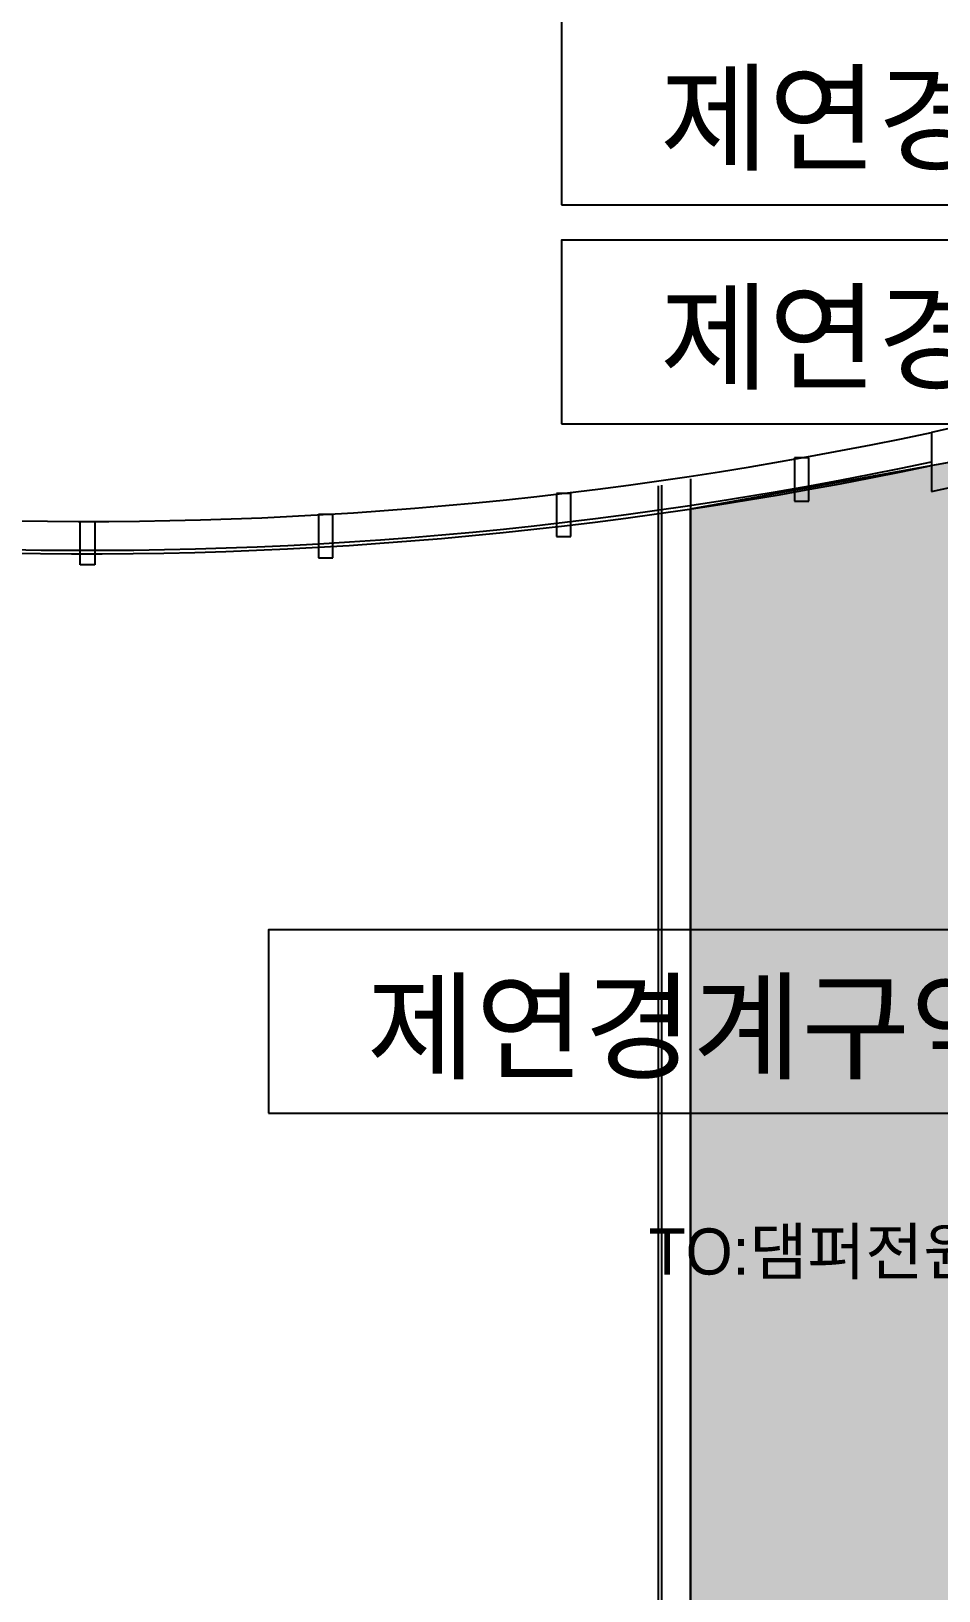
# Model space of a CAD drawing. Header units: millimetres. Extents: x 118559 to 211622, y 1329 to 63037.
# Drawn here: x 169840 to 176130, y 19633 to 30444 of the extents above; entities that cross this region are included whole.
import ezdxf
from ezdxf.enums import TextEntityAlignment as Align

# ---------------------------------------------------------------- set-up
doc = ezdxf.new("R2010")
doc.units = ezdxf.units.MM
doc.header["$LTSCALE"] = 120
for name, color, linetype in [('ARCH', 9, 'Continuous'), ('duct-si', 7, 'Continuous'), ('FIRE-NOTE', 7, 'Continuous'), ('smd-f', 2, 'Continuous'), ('공사제외', 5, 'Continuous')]:
    doc.layers.add(name, color=color, linetype=linetype)
doc.styles.add('TT', font='')
doc.styles.get('TT').set_extended_font_data('Dotum')

msp = doc.modelspace()

# ---------------------------------------------------------------- hatches: boundary and pattern name
at = {"layer": '공사제외', "linetype": 'Continuous'}
msp.add_hatch(color=253, dxfattribs=at).paths.add_polyline_path([(179030.1, 21344.2), (176256.1, 21344.2), (176256.1, 27466.1), (174408.6, 27132.4), (174408.6, 8802), (179030.1, 8802)])

# ---------------------------------------------------------------- linework, layer by layer
at = {"layer": 'ARCH', "color": 9}
for p, q in [((176480.1, 27751.8, 0), (176080.1, 27663.3, 0)), ((176080.1, 27663.3, 0), (176080.1, 27254.4, 0)), ((175230.1, 27486.4, 0), (175130.1, 27486.4, 0)), ((175130.1, 27486.4, 0), (175130.1, 27186.4, 0)), ((175230.1, 27186.4, 0), (175230.1, 27486.4, 0)), ((174184.6, 27292.8, 0), (174184.6, 6503.9, 0)), ((174208.6, 27298, 0), (174208.6, 6503.9, 0)), ((174408.6, 27341.6, 0), (174408.6, 6503.9, 0)), ((176080.1, 27254.4, 0), (176480.1, 27341.6, 0)), ((173580.1, 27240.5, 0), (173480.1, 27240.5, 0)), ((173480.1, 27240.5, 0), (173480.1, 26940.5, 0)), ((173580.1, 26940.5, 0), (173580.1, 27240.5, 0)), ((175130.1, 27186.4, 0), (175230.1, 27186.4, 0)), ((170180.1, 26745.4, 0), (170180.1, 27045.4, 0)), ((170180.1, 27045.4, 0), (170280.1, 27045.4, 0)), ((170280.1, 27045.4, 0), (170280.1, 26745.4, 0)), ((171930.1, 27094, 0), (171830.1, 27094, 0)), ((171830.1, 27094, 0), (171830.1, 26794, 0)), ((171930.1, 26794, 0), (171930.1, 27094, 0)), ((173480.1, 26940.5, 0), (173580.1, 26940.5, 0)), ((170280.1, 26745.4, 0), (170180.1, 26745.4, 0)), ((171830.1, 26794, 0), (171930.1, 26794, 0))]:
    msp.add_line(p, q, dxfattribs=at)
for radius, start, end in [(27998.7, 254.19973, 282.05973), (28222.7, 254.11066, 281.9626), (28198.7, 254.12013, 281.97293)]:
    msp.add_arc((170230.2, 55044.1, 0), radius, start, end, dxfattribs=at)
at = {"layer": 'duct-si', "linetype": 'Continuous', "elevation": 0}
for points in [[(173516.3, 29241.1), (180039, 29241.1), (180039, 30513.6), (173516.3, 30513.6)], [(173516.3, 27722.9), (180039, 27722.9), (180039, 28995.3), (173516.3, 28995.3)], [(171484.6, 22943.2), (178007.3, 22943.2), (178007.3, 24215.6), (171484.6, 24215.6)]]:
    msp.add_lwpolyline(points, close=True, dxfattribs=at)
at = {"layer": '공사제외', "linetype": 'Continuous', "elevation": 0}
msp.add_lwpolyline([(176256.1, 21344.2), (179030.1, 21344.2), (179030.1, 8802), (174408.6, 8802), (174408.6, 27132.4), (176256.1, 27466.1), (176256.1, 21344.2)], dxfattribs=at)

# ---------------------------------------------------------------- texts
at = {"layer": 'FIRE-NOTE', "color": 6, "linetype": 'Continuous', "style": 'TT'}
for s, p in [('제연경계구역-3', (176806.1, 29841.1, 0)), ('제연경계구역-4', (176806.1, 28322.8, 0)), ('제연경계구역-5', (174774.4, 23543.1, 0))]:
    msp.add_text(s, height=600, dxfattribs=at).set_placement(p, align=Align.MIDDLE_CENTER)
at = {"layer": 'smd-f', "style": 'TT'}
msp.add_text('TO:댐퍼전원반', height=320, dxfattribs=at).set_placement((175472.7, 21988.8, -1453.4), align=Align.MIDDLE)

doc.saveas('drawing.dxf')
